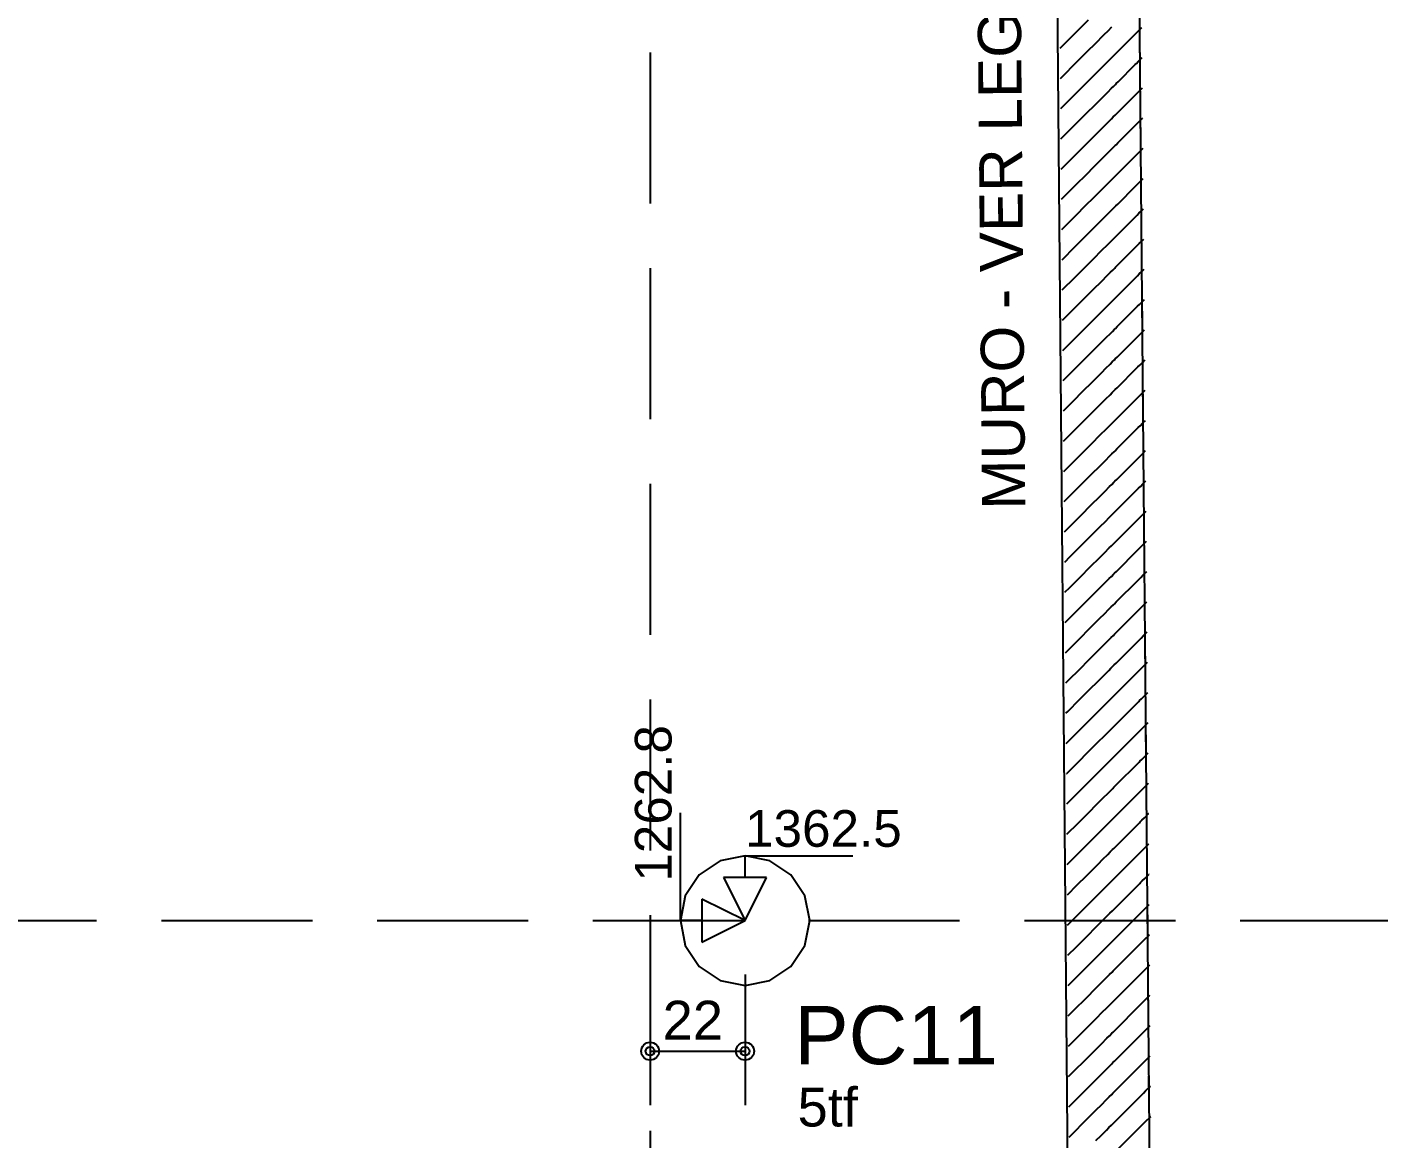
# Model space of a CAD drawing. Extents: x 0 to 119, y 0 to 84.
# Drawn here: x 43.32 to 49.63, y 55.42 to 60.57 of the extents above; entities that cross this region are included whole.
import ezdxf

# ---------------------------------------------------------------- set-up
doc = ezdxf.new("R2010")
doc.units = 0
doc.header["$MEASUREMENT"] = 0
for name, pattern in [('ESTILO_TQS_0001', [1, 0.7, -0.3]), ('ESTILO_TQS_0002', [0.4, 0.1, -0.3]), ('ESTILO_TQS_0003', [1.5, 0.5, -0.4, 0.1, -0.5])]:
    doc.linetypes.add(name, pattern=pattern)
for name, color, linetype in [('1', 3, 'CONTINUOUS'), ('10', 252, 'CONTINUOUS'), ('18', 6, 'CONTINUOUS'), ('20', 1, 'CONTINUOUS'), ('3', 7, 'CONTINUOUS'), ('32', 250, 'CONTINUOUS'), ('36', 7, 'CONTINUOUS'), ('50', 7, 'CONTINUOUS'), ('62', 7, 'CONTINUOUS')]:
    doc.layers.add(name, color=color, linetype=linetype)
doc.styles.add('TQS_ARIAL', font='arial.ttf')

msp = doc.modelspace()

# ---------------------------------------------------------------- linework, layer by layer
at = {"layer": '1', "color": 3, "linetype": 'ESTILO_TQS_0001'}
for p, q in [((46.209465, 76.455536), (46.209465, 11.436753)), ((4.943936, 56.429653), (49.628599, 56.429653))]:
    msp.add_line(p, q, dxfattribs=at)
at = {"layer": '10', "color": 252, "linetype": 'Continuous'}
for p, q in [((48.146065, 55.204605), (48.097917, 60.734682)), ((48.52605, 55.207913), (48.477903, 60.73799))]:
    msp.add_line(p, q, dxfattribs=at)
at = {"layer": '18', "color": 6, "linetype": 'ESTILO_TQS_0003'}
for p, q in [((46.349489, 56.429653), (46.349489, 57.329653)), ((46.649489, 56.429653), (46.449489, 56.529653)), ((46.449489, 56.529653), (46.449489, 56.329653)), ((46.449489, 56.429653), (46.349489, 56.429653)), ((46.449489, 56.329653), (46.649489, 56.429653))]:
    msp.add_line(p, q, dxfattribs=at)
at = {"layer": '20', "color": 1, "linetype": 'ESTILO_TQS_0003'}
for p, q in [((46.649489, 56.629653), (46.649489, 56.729653)), ((46.649489, 56.729653), (47.549489, 56.729653)), ((46.749489, 56.629653), (46.549489, 56.629653)), ((46.549489, 56.629653), (46.649489, 56.429653)), ((46.649489, 56.429653), (46.749489, 56.629653))]:
    msp.add_line(p, q, dxfattribs=at)
at = {"layer": '3', "color": 7, "linetype": 'ESTILO_TQS_0002'}
msp.add_line((48.52605, 55.207913), (48.477903, 60.73799), dxfattribs=at)
at = {"layer": '32', "color": 250, "linetype": 'Continuous'}
for p, q in [((46.209465, 56.429653), (46.209465, 56.429653)), ((46.649489, 56.429653), (46.649489, 56.429653)), ((46.209465, 56.179653), (46.209465, 55.574254)), ((46.649489, 56.179653), (46.649489, 55.574254)), ((46.209465, 55.824254), (46.649489, 55.824254))]:
    msp.add_line(p, q, dxfattribs=at)
for centre, radius in [((46.209465, 55.824254), 0.041625), ((46.209465, 55.824254), 0.02075), ((46.649489, 55.824254), 0.041625), ((46.649489, 55.824254), 0.02075)]:
    msp.add_circle(centre, radius, dxfattribs=at)
at = {"layer": '50', "linetype": 'Continuous'}
for p, q in [((48.19628, 60.562392), (48.240778, 60.606891)), ((48.110164, 60.476277), (48.19628, 60.562392)), ((48.314356, 60.539047), (48.331992, 60.556683)), ((48.331992, 60.556683), (48.349636, 60.574327)), ((48.457498, 60.540768), (48.462358, 60.545629)), ((48.462358, 60.545629), (48.471261, 60.554531)), ((48.471261, 60.554531), (48.483838, 60.567109)), ((48.483838, 60.567109), (48.489075, 60.572345)), ((48.238932, 60.463624), (48.272038, 60.496729)), ((48.272038, 60.496729), (48.314356, 60.539047)), ((48.379258, 60.462528), (48.457498, 60.540768)), ((48.111384, 60.336076), (48.193968, 60.418659)), ((48.193968, 60.418659), (48.238932, 60.463624)), ((48.33111, 60.41438), (48.348937, 60.432207)), ((48.348937, 60.432207), (48.357645, 60.440915)), ((48.357645, 60.440915), (48.366446, 60.449716)), ((48.366446, 60.449716), (48.370482, 60.453752)), ((48.370482, 60.453752), (48.379258, 60.462528)), ((48.471955, 60.413804), (48.48448, 60.426329)), ((48.48448, 60.426329), (48.490306, 60.432155)), ((48.237086, 60.320356), (48.270535, 60.353805)), ((48.270535, 60.353805), (48.313291, 60.396561)), ((48.313291, 60.396561), (48.33111, 60.41438)), ((48.378743, 60.320591), (48.458249, 60.400098)), ((48.458249, 60.400098), (48.46309, 60.404938)), ((48.46309, 60.404938), (48.471955, 60.413804)), ((48.191655, 60.274926), (48.237086, 60.320356)), ((48.330228, 60.272077), (48.348238, 60.290087)), ((48.348238, 60.290087), (48.357035, 60.298884)), ((48.357035, 60.298884), (48.365927, 60.307776)), ((48.365927, 60.307776), (48.370004, 60.311853)), ((48.370004, 60.311853), (48.378743, 60.320591)), ((48.485121, 60.285549), (48.491538, 60.291965)), ((48.112605, 60.195875), (48.191655, 60.274926)), ((48.269032, 60.21088), (48.312227, 60.254076)), ((48.312227, 60.254076), (48.330228, 60.272077)), ((48.378228, 60.178655), (48.459, 60.259428)), ((48.459, 60.259428), (48.463821, 60.264248)), ((48.463821, 60.264248), (48.472649, 60.273077)), ((48.472649, 60.273077), (48.485121, 60.285549)), ((48.189343, 60.131192), (48.23524, 60.177089)), ((48.23524, 60.177089), (48.269032, 60.21088)), ((48.356425, 60.156853), (48.365408, 60.165835)), ((48.365408, 60.165835), (48.369526, 60.169954)), ((48.369526, 60.169954), (48.378228, 60.178655)), ((48.113826, 60.055674), (48.189343, 60.131192)), ((48.267528, 60.067956), (48.311162, 60.11159)), ((48.311162, 60.11159), (48.329346, 60.129774)), ((48.329346, 60.129774), (48.347539, 60.147967)), ((48.347539, 60.147967), (48.356425, 60.156853)), ((48.377713, 60.036719), (48.459752, 60.118758)), ((48.459752, 60.118758), (48.464552, 60.123558)), ((48.464552, 60.123558), (48.473343, 60.132349)), ((48.473343, 60.132349), (48.485763, 60.144769)), ((48.485763, 60.144769), (48.49277, 60.151776)), ((48.233394, 60.033821), (48.267528, 60.067956)), ((48.115046, 59.915474), (48.187031, 59.987459)), ((48.187031, 59.987459), (48.233394, 60.033821)), ((48.310098, 59.969104), (48.328465, 59.987471)), ((48.328465, 59.987471), (48.34684, 60.005846)), ((48.34684, 60.005846), (48.355816, 60.014822)), ((48.355816, 60.014822), (48.364888, 60.023894)), ((48.364888, 60.023894), (48.369048, 60.028054)), ((48.369048, 60.028054), (48.377713, 60.036719)), ((48.377198, 59.894782), (48.460503, 59.978088)), ((48.460503, 59.978088), (48.465283, 59.982868)), ((48.465283, 59.982868), (48.474037, 59.991622)), ((48.474037, 59.991622), (48.486404, 60.003989)), ((48.486404, 60.003989), (48.494001, 60.011586)), ((48.231547, 59.890554), (48.266025, 59.925031)), ((48.266025, 59.925031), (48.310098, 59.969104)), ((48.184719, 59.843725), (48.231547, 59.890554)), ((48.327583, 59.845168), (48.346141, 59.863726)), ((48.346141, 59.863726), (48.355206, 59.872791)), ((48.355206, 59.872791), (48.364369, 59.881954)), ((48.364369, 59.881954), (48.36857, 59.886155)), ((48.36857, 59.886155), (48.377198, 59.894782)), ((48.466014, 59.842178), (48.474731, 59.850894)), ((48.474731, 59.850894), (48.487046, 59.863209)), ((48.487046, 59.863209), (48.495233, 59.871396)), ((48.116267, 59.775273), (48.184719, 59.843725)), ((48.264522, 59.782107), (48.309033, 59.826618)), ((48.309033, 59.826618), (48.327583, 59.845168)), ((48.376683, 59.752846), (48.461255, 59.837418)), ((48.461255, 59.837418), (48.466014, 59.842178)), ((48.182407, 59.699992), (48.229701, 59.747286)), ((48.229701, 59.747286), (48.264522, 59.782107)), ((48.345443, 59.721606), (48.354597, 59.73076)), ((48.354597, 59.73076), (48.36385, 59.740013)), ((48.36385, 59.740013), (48.368092, 59.744256)), ((48.368092, 59.744256), (48.376683, 59.752846)), ((48.475425, 59.710167), (48.487687, 59.722429)), ((48.487687, 59.722429), (48.496465, 59.731207)), ((48.117488, 59.635072), (48.182407, 59.699992)), ((48.263019, 59.639183), (48.307969, 59.684132)), ((48.307969, 59.684132), (48.326701, 59.702865)), ((48.326701, 59.702865), (48.345443, 59.721606)), ((48.376168, 59.61091), (48.462006, 59.696748)), ((48.462006, 59.696748), (48.466745, 59.701487)), ((48.466745, 59.701487), (48.475425, 59.710167)), ((48.180095, 59.556258), (48.227855, 59.604019)), ((48.227855, 59.604019), (48.263019, 59.639183)), ((48.353987, 59.588729), (48.36333, 59.598072)), ((48.36333, 59.598072), (48.367614, 59.602356)), ((48.367614, 59.602356), (48.376168, 59.61091)), ((48.118708, 59.494872), (48.180095, 59.556258)), ((48.261516, 59.496258), (48.306904, 59.541646)), ((48.306904, 59.541646), (48.325819, 59.560561)), ((48.325819, 59.560561), (48.344744, 59.579486)), ((48.344744, 59.579486), (48.353987, 59.588729)), ((48.375653, 59.468973), (48.462758, 59.556078)), ((48.462758, 59.556078), (48.467477, 59.560797)), ((48.467477, 59.560797), (48.476119, 59.56944)), ((48.476119, 59.56944), (48.488328, 59.581649)), ((48.488328, 59.581649), (48.497696, 59.591017)), ((48.226009, 59.460751), (48.261516, 59.496258)), ((48.119929, 59.354671), (48.177783, 59.412525)), ((48.177783, 59.412525), (48.226009, 59.460751)), ((48.30584, 59.39916), (48.324938, 59.418258)), ((48.324938, 59.418258), (48.344045, 59.437365)), ((48.344045, 59.437365), (48.353378, 59.446698)), ((48.353378, 59.446698), (48.362811, 59.456132)), ((48.362811, 59.456132), (48.367137, 59.460457)), ((48.367137, 59.460457), (48.375653, 59.468973)), ((48.375138, 59.327037), (48.463509, 59.415409)), ((48.463509, 59.415409), (48.468208, 59.420107)), ((48.468208, 59.420107), (48.476813, 59.428712)), ((48.476813, 59.428712), (48.48897, 59.440869)), ((48.48897, 59.440869), (48.498928, 59.450827)), ((48.224163, 59.317483), (48.260013, 59.353334)), ((48.260013, 59.353334), (48.30584, 59.39916)), ((48.17547, 59.268791), (48.224163, 59.317483)), ((48.324056, 59.275955), (48.343346, 59.295245)), ((48.343346, 59.295245), (48.352768, 59.304667)), ((48.352768, 59.304667), (48.362292, 59.314191)), ((48.362292, 59.314191), (48.366659, 59.318558)), ((48.366659, 59.318558), (48.375138, 59.327037)), ((48.468939, 59.279417), (48.477507, 59.287985)), ((48.477507, 59.287985), (48.489611, 59.300089)), ((48.489611, 59.300089), (48.50016, 59.310638)), ((48.12115, 59.21447), (48.17547, 59.268791)), ((48.25851, 59.210409), (48.304775, 59.256674)), ((48.304775, 59.256674), (48.324056, 59.275955)), ((48.374623, 59.185101), (48.464261, 59.274739)), ((48.464261, 59.274739), (48.468939, 59.279417)), ((48.173158, 59.125058), (48.222317, 59.174216)), ((48.222317, 59.174216), (48.25851, 59.210409)), ((48.342647, 59.153125), (48.352158, 59.162636)), ((48.352158, 59.162636), (48.361773, 59.17225)), ((48.361773, 59.17225), (48.366181, 59.176659)), ((48.366181, 59.176659), (48.374623, 59.185101)), ((48.478201, 59.147257), (48.490253, 59.159309)), ((48.490253, 59.159309), (48.501391, 59.170448)), ((48.12237, 59.074269), (48.173158, 59.125058)), ((48.257007, 59.067485), (48.303711, 59.114189)), ((48.303711, 59.114189), (48.323174, 59.133652)), ((48.323174, 59.133652), (48.342647, 59.153125)), ((48.374108, 59.043164), (48.465012, 59.134069)), ((48.465012, 59.134069), (48.46967, 59.138727)), ((48.46967, 59.138727), (48.478201, 59.147257)), ((48.170846, 58.981324), (48.220471, 59.030948)), ((48.220471, 59.030948), (48.257007, 59.067485)), ((48.351549, 59.020605), (48.361253, 59.03031)), ((48.361253, 59.03031), (48.365703, 59.034759)), ((48.365703, 59.034759), (48.374108, 59.043164)), ((48.490894, 59.018529), (48.502623, 59.030258)), ((48.123591, 58.934069), (48.170846, 58.981324)), ((48.255504, 58.92456), (48.302646, 58.971703)), ((48.302646, 58.971703), (48.322292, 58.991349)), ((48.322292, 58.991349), (48.341948, 59.011005)), ((48.341948, 59.011005), (48.351549, 59.020605)), ((48.373593, 58.901228), (48.465764, 58.993399)), ((48.465764, 58.993399), (48.470401, 58.998036)), ((48.470401, 58.998036), (48.478895, 59.00653)), ((48.478895, 59.00653), (48.490894, 59.018529)), ((48.218624, 58.887681), (48.255504, 58.92456)), ((48.168534, 58.837591), (48.218624, 58.887681)), ((48.301582, 58.829217), (48.321411, 58.849046)), ((48.321411, 58.849046), (48.341249, 58.868884)), ((48.341249, 58.868884), (48.350939, 58.878574)), ((48.350939, 58.878574), (48.360734, 58.888369)), ((48.360734, 58.888369), (48.365225, 58.89286)), ((48.365225, 58.89286), (48.373593, 58.901228)), ((48.373078, 58.759292), (48.466515, 58.852729)), ((48.466515, 58.852729), (48.471132, 58.857346)), ((48.471132, 58.857346), (48.479589, 58.865803)), ((48.479589, 58.865803), (48.491535, 58.877749)), ((48.491535, 58.877749), (48.503855, 58.890069)), ((48.124811, 58.793868), (48.168534, 58.837591)), ((48.216778, 58.744413), (48.254001, 58.781636)), ((48.254001, 58.781636), (48.301582, 58.829217)), ((48.166222, 58.693857), (48.216778, 58.744413)), ((48.320529, 58.706743), (48.34055, 58.726764)), ((48.34055, 58.726764), (48.35033, 58.736543)), ((48.35033, 58.736543), (48.360215, 58.746428)), ((48.360215, 58.746428), (48.364747, 58.750961)), ((48.364747, 58.750961), (48.373078, 58.759292)), ((48.467267, 58.712059), (48.471864, 58.716656)), ((48.471864, 58.716656), (48.480283, 58.725075)), ((48.480283, 58.725075), (48.492177, 58.736969)), ((48.492177, 58.736969), (48.505086, 58.749879)), ((48.126032, 58.653667), (48.166222, 58.693857)), ((48.252498, 58.638712), (48.300517, 58.686731)), ((48.300517, 58.686731), (48.320529, 58.706743)), ((48.372563, 58.617355), (48.467267, 58.712059)), ((48.16391, 58.550124), (48.214932, 58.601146)), ((48.214932, 58.601146), (48.252498, 58.638712)), ((48.339851, 58.584644), (48.34972, 58.594513)), ((48.34972, 58.594513), (48.359695, 58.604488)), ((48.359695, 58.604488), (48.364269, 58.609062)), ((48.364269, 58.609062), (48.372563, 58.617355)), ((48.480977, 58.584348), (48.492818, 58.596189)), ((48.492818, 58.596189), (48.506318, 58.609689)), ((48.127253, 58.513467), (48.16391, 58.550124)), ((48.250995, 58.495787), (48.299453, 58.544245)), ((48.299453, 58.544245), (48.319647, 58.56444)), ((48.319647, 58.56444), (48.339851, 58.584644)), ((48.372048, 58.475419), (48.468018, 58.571389)), ((48.468018, 58.571389), (48.472595, 58.575966)), ((48.472595, 58.575966), (48.480977, 58.584348)), ((48.213086, 58.457878), (48.250995, 58.495787)), ((48.34911, 58.452482), (48.359176, 58.462547)), ((48.359176, 58.462547), (48.363791, 58.467162)), ((48.363791, 58.467162), (48.372048, 58.475419)), ((48.49346, 58.455409), (48.50755, 58.469499)), ((48.128473, 58.373266), (48.161598, 58.40639)), ((48.161598, 58.40639), (48.213086, 58.457878)), ((48.249492, 58.352863), (48.298388, 58.401759)), ((48.298388, 58.401759), (48.318765, 58.422137)), ((48.318765, 58.422137), (48.339152, 58.442524)), ((48.339152, 58.442524), (48.34911, 58.452482)), ((48.371533, 58.333482), (48.468769, 58.430719)), ((48.468769, 58.430719), (48.473326, 58.435276)), ((48.473326, 58.435276), (48.481671, 58.443621)), ((48.481671, 58.443621), (48.49346, 58.455409)), ((48.21124, 58.314611), (48.249492, 58.352863)), ((48.159285, 58.262657), (48.21124, 58.314611)), ((48.297324, 58.259273), (48.317884, 58.279833)), ((48.317884, 58.279833), (48.338454, 58.300403)), ((48.338454, 58.300403), (48.348501, 58.310451)), ((48.348501, 58.310451), (48.358657, 58.320606)), ((48.358657, 58.320606), (48.363313, 58.325263)), ((48.363313, 58.325263), (48.371533, 58.333482)), ((48.371018, 58.191546), (48.469521, 58.290049)), ((48.469521, 58.290049), (48.474057, 58.294585)), ((48.474057, 58.294585), (48.482365, 58.302893)), ((48.482365, 58.302893), (48.494101, 58.31463)), ((48.494101, 58.31463), (48.508781, 58.32931)), ((48.129694, 58.233065), (48.159285, 58.262657)), ((48.209394, 58.171343), (48.247988, 58.209938)), ((48.247988, 58.209938), (48.297324, 58.259273)), ((48.156973, 58.118923), (48.209394, 58.171343)), ((48.317002, 58.13753), (48.337755, 58.158283)), ((48.337755, 58.158283), (48.347891, 58.16842)), ((48.347891, 58.16842), (48.358137, 58.178666)), ((48.358137, 58.178666), (48.362835, 58.183364)), ((48.362835, 58.183364), (48.371018, 58.191546)), ((48.370503, 58.04961), (48.470272, 58.149379)), ((48.470272, 58.149379), (48.474788, 58.153895)), ((48.474788, 58.153895), (48.483059, 58.162166)), ((48.483059, 58.162166), (48.494743, 58.17385)), ((48.494743, 58.17385), (48.510013, 58.18912)), ((48.130915, 58.092864), (48.156973, 58.118923)), ((48.246485, 58.067014), (48.296259, 58.116787)), ((48.296259, 58.116787), (48.317002, 58.13753)), ((48.154661, 57.97519), (48.207547, 58.028076)), ((48.207547, 58.028076), (48.246485, 58.067014)), ((48.337056, 58.016163), (48.347282, 58.026389)), ((48.347282, 58.026389), (48.357618, 58.036725)), ((48.357618, 58.036725), (48.362357, 58.041464)), ((48.362357, 58.041464), (48.370503, 58.04961)), ((48.475519, 58.013205), (48.483753, 58.021438)), ((48.483753, 58.021438), (48.495384, 58.03307)), ((48.495384, 58.03307), (48.511245, 58.04893)), ((48.132135, 57.952664), (48.154661, 57.97519)), ((48.244982, 57.924089), (48.295194, 57.974302)), ((48.295194, 57.974302), (48.31612, 57.995227)), ((48.31612, 57.995227), (48.337056, 58.016163)), ((48.369988, 57.907673), (48.471024, 58.00871)), ((48.471024, 58.00871), (48.475519, 58.013205)), ((48.205701, 57.884808), (48.244982, 57.924089)), ((48.346672, 57.884358), (48.357099, 57.894785)), ((48.357099, 57.894785), (48.36188, 57.899565)), ((48.36188, 57.899565), (48.369988, 57.907673)), ((48.496025, 57.89229), (48.512476, 57.908741)), ((48.133356, 57.812463), (48.152349, 57.831456)), ((48.152349, 57.831456), (48.205701, 57.884808)), ((48.243479, 57.781165), (48.29413, 57.831816)), ((48.29413, 57.831816), (48.315238, 57.852924)), ((48.315238, 57.852924), (48.336357, 57.874043)), ((48.336357, 57.874043), (48.346672, 57.884358)), ((48.369473, 57.765737), (48.471775, 57.86804)), ((48.471775, 57.86804), (48.47625, 57.872515)), ((48.47625, 57.872515), (48.484447, 57.880711)), ((48.484447, 57.880711), (48.496025, 57.89229)), ((48.203855, 57.741541), (48.243479, 57.781165)), ((48.496667, 57.75151), (48.513708, 57.768551)), ((48.150037, 57.687723), (48.203855, 57.741541)), ((48.293065, 57.68933), (48.314357, 57.710621)), ((48.314357, 57.710621), (48.335658, 57.731922)), ((48.335658, 57.731922), (48.346063, 57.742327)), ((48.346063, 57.742327), (48.356579, 57.752844)), ((48.356579, 57.752844), (48.361402, 57.757666)), ((48.361402, 57.757666), (48.369473, 57.765737)), ((48.368958, 57.623801), (48.472527, 57.72737)), ((48.472527, 57.72737), (48.476982, 57.731825)), ((48.476982, 57.731825), (48.485141, 57.739984)), ((48.485141, 57.739984), (48.496667, 57.75151)), ((48.134577, 57.672262), (48.150037, 57.687723)), ((48.241976, 57.638241), (48.293065, 57.68933)), ((48.147725, 57.543989), (48.202009, 57.598273)), ((48.202009, 57.598273), (48.241976, 57.638241)), ((48.313475, 57.568318), (48.334959, 57.589802)), ((48.334959, 57.589802), (48.345453, 57.600296)), ((48.345453, 57.600296), (48.35606, 57.610903)), ((48.35606, 57.610903), (48.360924, 57.615767)), ((48.360924, 57.615767), (48.368958, 57.623801)), ((48.368443, 57.481864), (48.473278, 57.5867)), ((48.473278, 57.5867), (48.477713, 57.591134)), ((48.477713, 57.591134), (48.485835, 57.599256)), ((48.485835, 57.599256), (48.497308, 57.61073)), ((48.497308, 57.61073), (48.51494, 57.628361)), ((48.135797, 57.532062), (48.147725, 57.543989)), ((48.240473, 57.495316), (48.292001, 57.546844)), ((48.292001, 57.546844), (48.313475, 57.568318)), ((48.145413, 57.400256), (48.200163, 57.455006)), ((48.200163, 57.455006), (48.240473, 57.495316)), ((48.33426, 57.447682), (48.344843, 57.458265)), ((48.344843, 57.458265), (48.355541, 57.468963)), ((48.355541, 57.468963), (48.360446, 57.473867)), ((48.360446, 57.473867), (48.368443, 57.481864)), ((48.478444, 57.450444), (48.486528, 57.458529)), ((48.486528, 57.458529), (48.49795, 57.46995)), ((48.49795, 57.46995), (48.516171, 57.488172)), ((48.137018, 57.391861), (48.145413, 57.400256)), ((48.23897, 57.352392), (48.290936, 57.404358)), ((48.290936, 57.404358), (48.312593, 57.426015)), ((48.312593, 57.426015), (48.33426, 57.447682)), ((48.367928, 57.339928), (48.47403, 57.44603)), ((48.47403, 57.44603), (48.478444, 57.450444)), ((48.198317, 57.311738), (48.23897, 57.352392)), ((48.344234, 57.316234), (48.355022, 57.327022)), ((48.355022, 57.327022), (48.359968, 57.331968)), ((48.359968, 57.331968), (48.367928, 57.339928)), ((48.487222, 57.317801), (48.498591, 57.32917)), ((48.498591, 57.32917), (48.517403, 57.347982)), ((48.1431, 57.256522), (48.198317, 57.311738)), ((48.289872, 57.261872), (48.311711, 57.283712)), ((48.311711, 57.283712), (48.333561, 57.305562)), ((48.333561, 57.305562), (48.344234, 57.316234)), ((48.367413, 57.197992), (48.474781, 57.30536)), ((48.474781, 57.30536), (48.479175, 57.309754)), ((48.479175, 57.309754), (48.487222, 57.317801)), ((48.138238, 57.25166), (48.1431, 57.256522)), ((48.196471, 57.168471), (48.237467, 57.209467)), ((48.237467, 57.209467), (48.289872, 57.261872)), ((48.499232, 57.18839), (48.518635, 57.207792)), ((48.140788, 57.112789), (48.196471, 57.168471)), ((48.288807, 57.119386), (48.31083, 57.141409)), ((48.31083, 57.141409), (48.332862, 57.163441)), ((48.332862, 57.163441), (48.343624, 57.174203)), ((48.343624, 57.174203), (48.354502, 57.185081)), ((48.354502, 57.185081), (48.35949, 57.190069)), ((48.35949, 57.190069), (48.367413, 57.197992)), ((48.366898, 57.056055), (48.475533, 57.16469)), ((48.475533, 57.16469), (48.479906, 57.169064)), ((48.479906, 57.169064), (48.487916, 57.177074)), ((48.487916, 57.177074), (48.499232, 57.18839)), ((48.139459, 57.111459), (48.140788, 57.112789)), ((48.235964, 57.066543), (48.288807, 57.119386)), ((48.140531, 56.97111), (48.194624, 57.025203)), ((48.194624, 57.025203), (48.235964, 57.066543)), ((48.309948, 56.999106), (48.332164, 57.021321)), ((48.332164, 57.021321), (48.343015, 57.032172)), ((48.343015, 57.032172), (48.353983, 57.043141)), ((48.353983, 57.043141), (48.359012, 57.04817)), ((48.359012, 57.04817), (48.366898, 57.056055)), ((48.366383, 56.914119), (48.476284, 57.02402)), ((48.476284, 57.02402), (48.480637, 57.028374)), ((48.480637, 57.028374), (48.48861, 57.036347)), ((48.48861, 57.036347), (48.499874, 57.04761)), ((48.499874, 57.04761), (48.519218, 57.066954)), ((48.519351, 57.067087), (48.519563, 57.067299)), ((48.234461, 56.923618), (48.287743, 56.9769)), ((48.287743, 56.9769), (48.309948, 56.999106)), ((48.192778, 56.881936), (48.234461, 56.923618)), ((48.331465, 56.879201), (48.342405, 56.890141)), ((48.342405, 56.890141), (48.353464, 56.9012)), ((48.353464, 56.9012), (48.358534, 56.90627)), ((48.358534, 56.90627), (48.366383, 56.914119)), ((48.477036, 56.88335), (48.481369, 56.887683)), ((48.481369, 56.887683), (48.489304, 56.895619)), ((48.489304, 56.895619), (48.500515, 56.90683)), ((48.500515, 56.90683), (48.519769, 56.926084)), ((48.519838, 56.926153), (48.520042, 56.926357)), ((48.520042, 56.926357), (48.520476, 56.926791)), ((48.141512, 56.83067), (48.192778, 56.881936)), ((48.232958, 56.780694), (48.286678, 56.834415)), ((48.286678, 56.834415), (48.309066, 56.856802)), ((48.309066, 56.856802), (48.331465, 56.879201)), ((48.365868, 56.772183), (48.477036, 56.88335)), ((48.190932, 56.738668), (48.232958, 56.780694)), ((48.341795, 56.74811), (48.352944, 56.759259)), ((48.352944, 56.759259), (48.358056, 56.764371)), ((48.358056, 56.764371), (48.365868, 56.772183)), ((48.489998, 56.754892), (48.501157, 56.76605)), ((48.501157, 56.76605), (48.52032, 56.785214)), ((48.520424, 56.785318), (48.520733, 56.785626)), ((48.520733, 56.785626), (48.52139, 56.786283)), ((48.142494, 56.69023), (48.190932, 56.738668)), ((48.285614, 56.691929), (48.308184, 56.714499)), ((48.308184, 56.714499), (48.330766, 56.737081)), ((48.330766, 56.737081), (48.341795, 56.74811)), ((48.365353, 56.630246), (48.477787, 56.742681)), ((48.477787, 56.742681), (48.4821, 56.746993)), ((48.4821, 56.746993), (48.489998, 56.754892)), ((48.189086, 56.595401), (48.231455, 56.63777)), ((48.231455, 56.63777), (48.285614, 56.691929)), ((48.501798, 56.62527), (48.520871, 56.644343)), ((48.521011, 56.644483), (48.521424, 56.644896)), ((48.521424, 56.644896), (48.522303, 56.645775)), ((48.143476, 56.549791), (48.189086, 56.595401)), ((48.284549, 56.549443), (48.307303, 56.572196)), ((48.307303, 56.572196), (48.330067, 56.59496)), ((48.330067, 56.59496), (48.341186, 56.606079)), ((48.341186, 56.606079), (48.352425, 56.617319)), ((48.352425, 56.617319), (48.357578, 56.622472)), ((48.357578, 56.622472), (48.365353, 56.630246)), ((48.364838, 56.48831), (48.478539, 56.602011)), ((48.478539, 56.602011), (48.482831, 56.606303)), ((48.482831, 56.606303), (48.490692, 56.614164)), ((48.490692, 56.614164), (48.501798, 56.62527)), ((48.229952, 56.494845), (48.284549, 56.549443)), ((48.144458, 56.409351), (48.18724, 56.452133)), ((48.18724, 56.452133), (48.229952, 56.494845)), ((48.306421, 56.429893), (48.329368, 56.45284)), ((48.329368, 56.45284), (48.340576, 56.464048)), ((48.340576, 56.464048), (48.351906, 56.475378)), ((48.351906, 56.475378), (48.3571, 56.480573)), ((48.3571, 56.480573), (48.364838, 56.48831)), ((48.364323, 56.346374), (48.47929, 56.461341)), ((48.47929, 56.461341), (48.483562, 56.465613)), ((48.483562, 56.465613), (48.491386, 56.473437)), ((48.491386, 56.473437), (48.50244, 56.48449)), ((48.50244, 56.48449), (48.521422, 56.503473)), ((48.521597, 56.503648), (48.522115, 56.504166)), ((48.522115, 56.504166), (48.523216, 56.505267)), ((48.228449, 56.351921), (48.283485, 56.406957)), ((48.283485, 56.406957), (48.306421, 56.429893)), ((48.185394, 56.308866), (48.228449, 56.351921)), ((48.328669, 56.31072), (48.339967, 56.322017)), ((48.339967, 56.322017), (48.351386, 56.333437)), ((48.351386, 56.333437), (48.356622, 56.338673)), ((48.356622, 56.338673), (48.364323, 56.346374)), ((48.363808, 56.204437), (48.480041, 56.320671)), ((48.480041, 56.320671), (48.484293, 56.324923)), ((48.484293, 56.324923), (48.49208, 56.33271)), ((48.49208, 56.33271), (48.503081, 56.34371)), ((48.503081, 56.34371), (48.521974, 56.362603)), ((48.522184, 56.362813), (48.522806, 56.363435)), ((48.522806, 56.363435), (48.524129, 56.364759)), ((48.145439, 56.268912), (48.185394, 56.308866)), ((48.226945, 56.208996), (48.28242, 56.264471)), ((48.28242, 56.264471), (48.305539, 56.28759)), ((48.305539, 56.28759), (48.328669, 56.31072)), ((48.183547, 56.165598), (48.226945, 56.208996)), ((48.339357, 56.179987), (48.350867, 56.191497)), ((48.350867, 56.191497), (48.356145, 56.196774)), ((48.356145, 56.196774), (48.363808, 56.204437)), ((48.485024, 56.184232), (48.492774, 56.191982)), ((48.492774, 56.191982), (48.503722, 56.20293)), ((48.503722, 56.20293), (48.522525, 56.221733)), ((48.52277, 56.221978), (48.523497, 56.222705)), ((48.523497, 56.222705), (48.525043, 56.224251)), ((48.146421, 56.128472), (48.183547, 56.165598)), ((48.281356, 56.121985), (48.304657, 56.145287)), ((48.304657, 56.145287), (48.32797, 56.1686)), ((48.32797, 56.1686), (48.339357, 56.179987)), ((48.363293, 56.062501), (48.480793, 56.180001)), ((48.480793, 56.180001), (48.485024, 56.184232)), ((48.181701, 56.022331), (48.225442, 56.066072)), ((48.225442, 56.066072), (48.281356, 56.121985)), ((48.504364, 56.062151), (48.523076, 56.080863)), ((48.523132, 56.080918), (48.523357, 56.081144)), ((48.523357, 56.081144), (48.524188, 56.081974)), ((48.524188, 56.081974), (48.525956, 56.083743)), ((48.147403, 55.988032), (48.181701, 56.022331)), ((48.280291, 55.979499), (48.303776, 56.002984)), ((48.303776, 56.002984), (48.327271, 56.026479)), ((48.327271, 56.026479), (48.338748, 56.037956)), ((48.338748, 56.037956), (48.350348, 56.049556)), ((48.350348, 56.049556), (48.355667, 56.054875)), ((48.355667, 56.054875), (48.363293, 56.062501)), ((48.362778, 55.920565), (48.481544, 56.039331)), ((48.481544, 56.039331), (48.485756, 56.043542)), ((48.485756, 56.043542), (48.493468, 56.051255)), ((48.493468, 56.051255), (48.504364, 56.062151)), ((48.223939, 55.923147), (48.280291, 55.979499)), ((48.505005, 55.921371), (48.523627, 55.939992)), ((48.52369, 55.940055), (48.523943, 55.940309)), ((48.523943, 55.940309), (48.524879, 55.941244)), ((48.524879, 55.941244), (48.526869, 55.943235)), ((48.148385, 55.847593), (48.179855, 55.879063)), ((48.179855, 55.879063), (48.223939, 55.923147)), ((48.302894, 55.860681), (48.326572, 55.884359)), ((48.326572, 55.884359), (48.338138, 55.895925)), ((48.338138, 55.895925), (48.349829, 55.907615)), ((48.349829, 55.907615), (48.355189, 55.912975)), ((48.355189, 55.912975), (48.362778, 55.920565)), ((48.362263, 55.778628), (48.482296, 55.898661)), ((48.482296, 55.898661), (48.486487, 55.902852)), ((48.486487, 55.902852), (48.494162, 55.910527)), ((48.494162, 55.910527), (48.505005, 55.921371)), ((48.222436, 55.780223), (48.279227, 55.837013)), ((48.279227, 55.837013), (48.302894, 55.860681)), ((48.178009, 55.735796), (48.222436, 55.780223)), ((48.325873, 55.742239), (48.337528, 55.753894)), ((48.337528, 55.753894), (48.349309, 55.765675)), ((48.349309, 55.765675), (48.354711, 55.771076)), ((48.354711, 55.771076), (48.362263, 55.778628)), ((48.361748, 55.636692), (48.483047, 55.757991)), ((48.483047, 55.757991), (48.487218, 55.762162)), ((48.487218, 55.762162), (48.494856, 55.7698)), ((48.494856, 55.7698), (48.505647, 55.780591)), ((48.505647, 55.780591), (48.524178, 55.799122)), ((48.524248, 55.799192), (48.52453, 55.799474)), ((48.52453, 55.799474), (48.52557, 55.800514)), ((48.52557, 55.800514), (48.527783, 55.802727)), ((48.149366, 55.707153), (48.178009, 55.735796)), ((48.220933, 55.637299), (48.278162, 55.694528)), ((48.278162, 55.694528), (48.302012, 55.718378)), ((48.302012, 55.718378), (48.325873, 55.742239)), ((48.176163, 55.592528), (48.220933, 55.637299)), ((48.336919, 55.611863), (48.34879, 55.623734)), ((48.34879, 55.623734), (48.354233, 55.629177)), ((48.354233, 55.629177), (48.361748, 55.636692)), ((48.487949, 55.621472), (48.49555, 55.629073)), ((48.49555, 55.629073), (48.506288, 55.639811)), ((48.506288, 55.639811), (48.524729, 55.658252)), ((48.524806, 55.658329), (48.525116, 55.658639)), ((48.525116, 55.658639), (48.526261, 55.659783)), ((48.526261, 55.659783), (48.528696, 55.662219)), ((48.150348, 55.566714), (48.176163, 55.592528)), ((48.277098, 55.552042), (48.30113, 55.576074)), ((48.30113, 55.576074), (48.325175, 55.600119)), ((48.325175, 55.600119), (48.336919, 55.611863)), ((48.361233, 55.494756), (48.483799, 55.617321)), ((48.483799, 55.617321), (48.487949, 55.621472)), ((48.21943, 55.494374), (48.277098, 55.552042)), ((48.496244, 55.488345), (48.506929, 55.499031)), ((48.506929, 55.499031), (48.525281, 55.517382)), ((48.525364, 55.517466), (48.525703, 55.517804)), ((48.525703, 55.517804), (48.526952, 55.519053)), ((48.526952, 55.519053), (48.529609, 55.521711)), ((48.15133, 55.426274), (48.174317, 55.449261)), ((48.174317, 55.449261), (48.21943, 55.494374)), ((48.300249, 55.433771), (48.324476, 55.457998)), ((48.324476, 55.457998), (48.336309, 55.469832)), ((48.336309, 55.469832), (48.348271, 55.481793)), ((48.348271, 55.481793), (48.353755, 55.487278)), ((48.353755, 55.487278), (48.361233, 55.494756)), ((48.360718, 55.352819), (48.48455, 55.476652)), ((48.48455, 55.476652), (48.48868, 55.480781)), ((48.48868, 55.480781), (48.496244, 55.488345)), ((48.276033, 55.409556), (48.300249, 55.433771))]:
    msp.add_line(p, q, dxfattribs=at)
at = {"layer": '62', "linetype": 'Continuous'}
msp.add_lwpolyline([(46.949489, 56.429653), (46.926653, 56.544458), (46.861621, 56.641785), (46.764294, 56.706817), (46.649489, 56.729653), (46.534684, 56.706817), (46.437357, 56.641785), (46.372325, 56.544458), (46.349489, 56.429653), (46.372325, 56.314848), (46.437357, 56.217521), (46.534684, 56.152489), (46.649489, 56.129653), (46.764294, 56.152489), (46.861621, 56.217521), (46.926653, 56.314848), (46.949489, 56.429653)], dxfattribs=at)

# ---------------------------------------------------------------- texts
at = {"layer": '18', "color": 6, "linetype": 'ESTILO_TQS_0003', "style": 'TQS_ARIAL'}
msp.add_text('1262.8', height=0.17, rotation=90, dxfattribs=at).set_placement((46.308688, 56.610513))
at = {"layer": '20', "color": 1, "linetype": 'ESTILO_TQS_0003', "style": 'TQS_ARIAL'}
msp.add_text('1362.5', height=0.17, dxfattribs=at).set_placement((46.649489, 56.772153))
at = {"layer": '32', "color": 250, "linetype": 'Continuous', "style": 'TQS_ARIAL'}
msp.add_text('MURO - VER LEGENDA ESPECÍFICA', height=0.2, rotation=90.503, dxfattribs=at).set_placement((47.948381, 58.336518))
msp.add_text('22', height=0.18, dxfattribs=at).set_placement((46.267477, 55.878254))
at = {"layer": '36', "color": 7, "linetype": 'Continuous', "style": 'TQS_ARIAL'}
for s, height, p in [('PC11', 0.27, (46.877889, 55.763894)), ('5tf', 0.18, (46.892948, 55.474908))]:
    msp.add_text(s, height=height, dxfattribs=at).set_placement(p)

doc.saveas('drawing.dxf')
